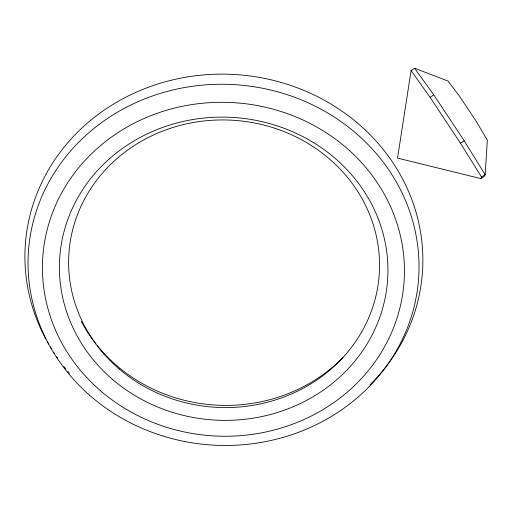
<?xml version="1.0" encoding="UTF-8"?>
<svg xmlns="http://www.w3.org/2000/svg" width="513" height="513" viewBox="0 0 513 513"><rect width="100%" height="100%" fill="white"/><g stroke="black" fill="none" stroke-linecap="round" stroke-linejoin="round"><path stroke-width="0.77" d="M411.093 70.608L397.537 158.119L480.854 178.595L484.285 176.395L485.151 174.721L487.35 140.171L475.949 120.953L459.315 95.931L448.035 81.041L414.613 68.223L411.093 70.608L430.118 97.374L460.45 143.185L481.534 177.036L480.854 178.595M430.118 97.374L433.806 94.911L464.175 140.754L485.151 174.721L481.534 177.036M460.45 143.185L464.175 140.754M414.613 68.223L433.806 94.911M45.881 339.157A199.031 184.218 3.6 0 1 114.245 103.664A199.031 184.218 3.6 0 1 375.548 140.485A199.031 184.218 3.6 0 1 369.982 384.821M69.467 373.233A199.031 184.218 3.6 0 1 67.915 371.431M65.882 368.994A199.031 184.218 3.6 0 1 63.881 366.513M57.648 358.189A199.031 184.218 3.6 0 1 56.731 356.875M54.487 353.553A199.031 184.218 3.6 0 1 53.608 352.213M51.46 348.827A199.031 184.218 3.6 0 1 50.21 346.775M48.594 344.024A199.031 184.218 3.6 0 1 47.414 341.947M342.979 357.49A159.505 147.834 3.6 0 1 97.393 345.768M95.925 343.922A159.505 147.834 3.6 0 1 93.994 341.421M93.052 340.151A159.505 147.834 3.6 0 1 81.298 321.414M119.247 369.027A155.51 143.781 3.5 0 0 375.92 296.007A155.51 143.781 3.5 0 0 177.1 126.249A155.51 143.781 3.5 0 0 119.247 369.027M112.514 379.402A164.314 151.585 3.4 0 0 383.987 303.209A164.314 151.585 3.4 0 0 174.491 123.639A164.314 151.585 3.4 0 0 112.514 379.402M100.15 390.438A181.057 166.93 3.4 0 0 399.845 308.21A181.057 166.93 3.4 0 0 170.271 109.192A181.057 166.93 3.4 0 0 100.15 390.438M89.621 395.254A195.556 180.55 3.5 0 0 413.831 307.896A195.556 180.55 3.5 0 0 167.103 91.442A195.556 180.55 3.5 0 0 89.621 395.254"/></g></svg>
